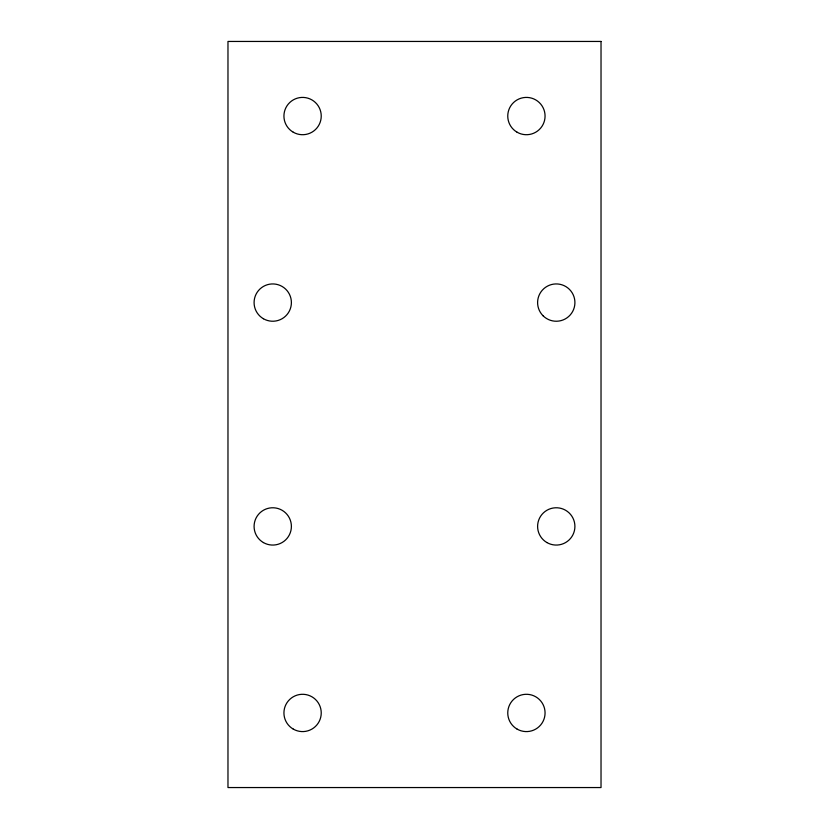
<?xml version="1.0" encoding="UTF-8"?>
<svg xmlns="http://www.w3.org/2000/svg" width="829" height="829" viewBox="0 0 829 829"><rect width="100%" height="100%" fill="white"/><g stroke="black" fill="none" stroke-linecap="round" stroke-linejoin="round"><path stroke-width="1.24" d="M601.025 41.45L227.975 41.45L227.975 787.55L601.025 787.55L601.025 41.45M293.259 132.215A18.652 18.652 0 0 0 321.237 116.06A18.652 18.652 0 0 0 293.259 99.905A18.652 18.652 0 0 0 293.259 132.215M517.089 132.215A18.652 18.652 0 0 0 545.067 116.06A18.652 18.652 0 0 0 517.089 99.905A18.652 18.652 0 0 0 517.089 132.215M293.259 729.095A18.652 18.652 0 0 0 321.237 712.94A18.652 18.652 0 0 0 293.259 696.785A18.652 18.652 0 0 0 293.259 729.095M517.089 729.095A18.652 18.652 0 0 0 545.067 712.94A18.652 18.652 0 0 0 517.089 696.785A18.652 18.652 0 0 0 517.089 729.095M263.415 542.57A18.652 18.652 0 0 0 291.393 526.415A18.652 18.652 0 0 0 263.415 510.26A18.652 18.652 0 0 0 263.415 542.57M263.415 318.74A18.652 18.652 0 0 0 291.393 302.585A18.652 18.652 0 0 0 263.415 286.43A18.652 18.652 0 0 0 263.415 318.74M546.933 542.57A18.652 18.652 0 0 0 574.911 526.415A18.652 18.652 0 0 0 546.933 510.26A18.652 18.652 0 0 0 546.933 542.57M543.068 315.776A18.652 18.652 0 0 0 574.279 307.414A18.652 18.652 0 0 0 551.43 284.565A18.652 18.652 0 0 0 543.068 315.776"/></g></svg>
